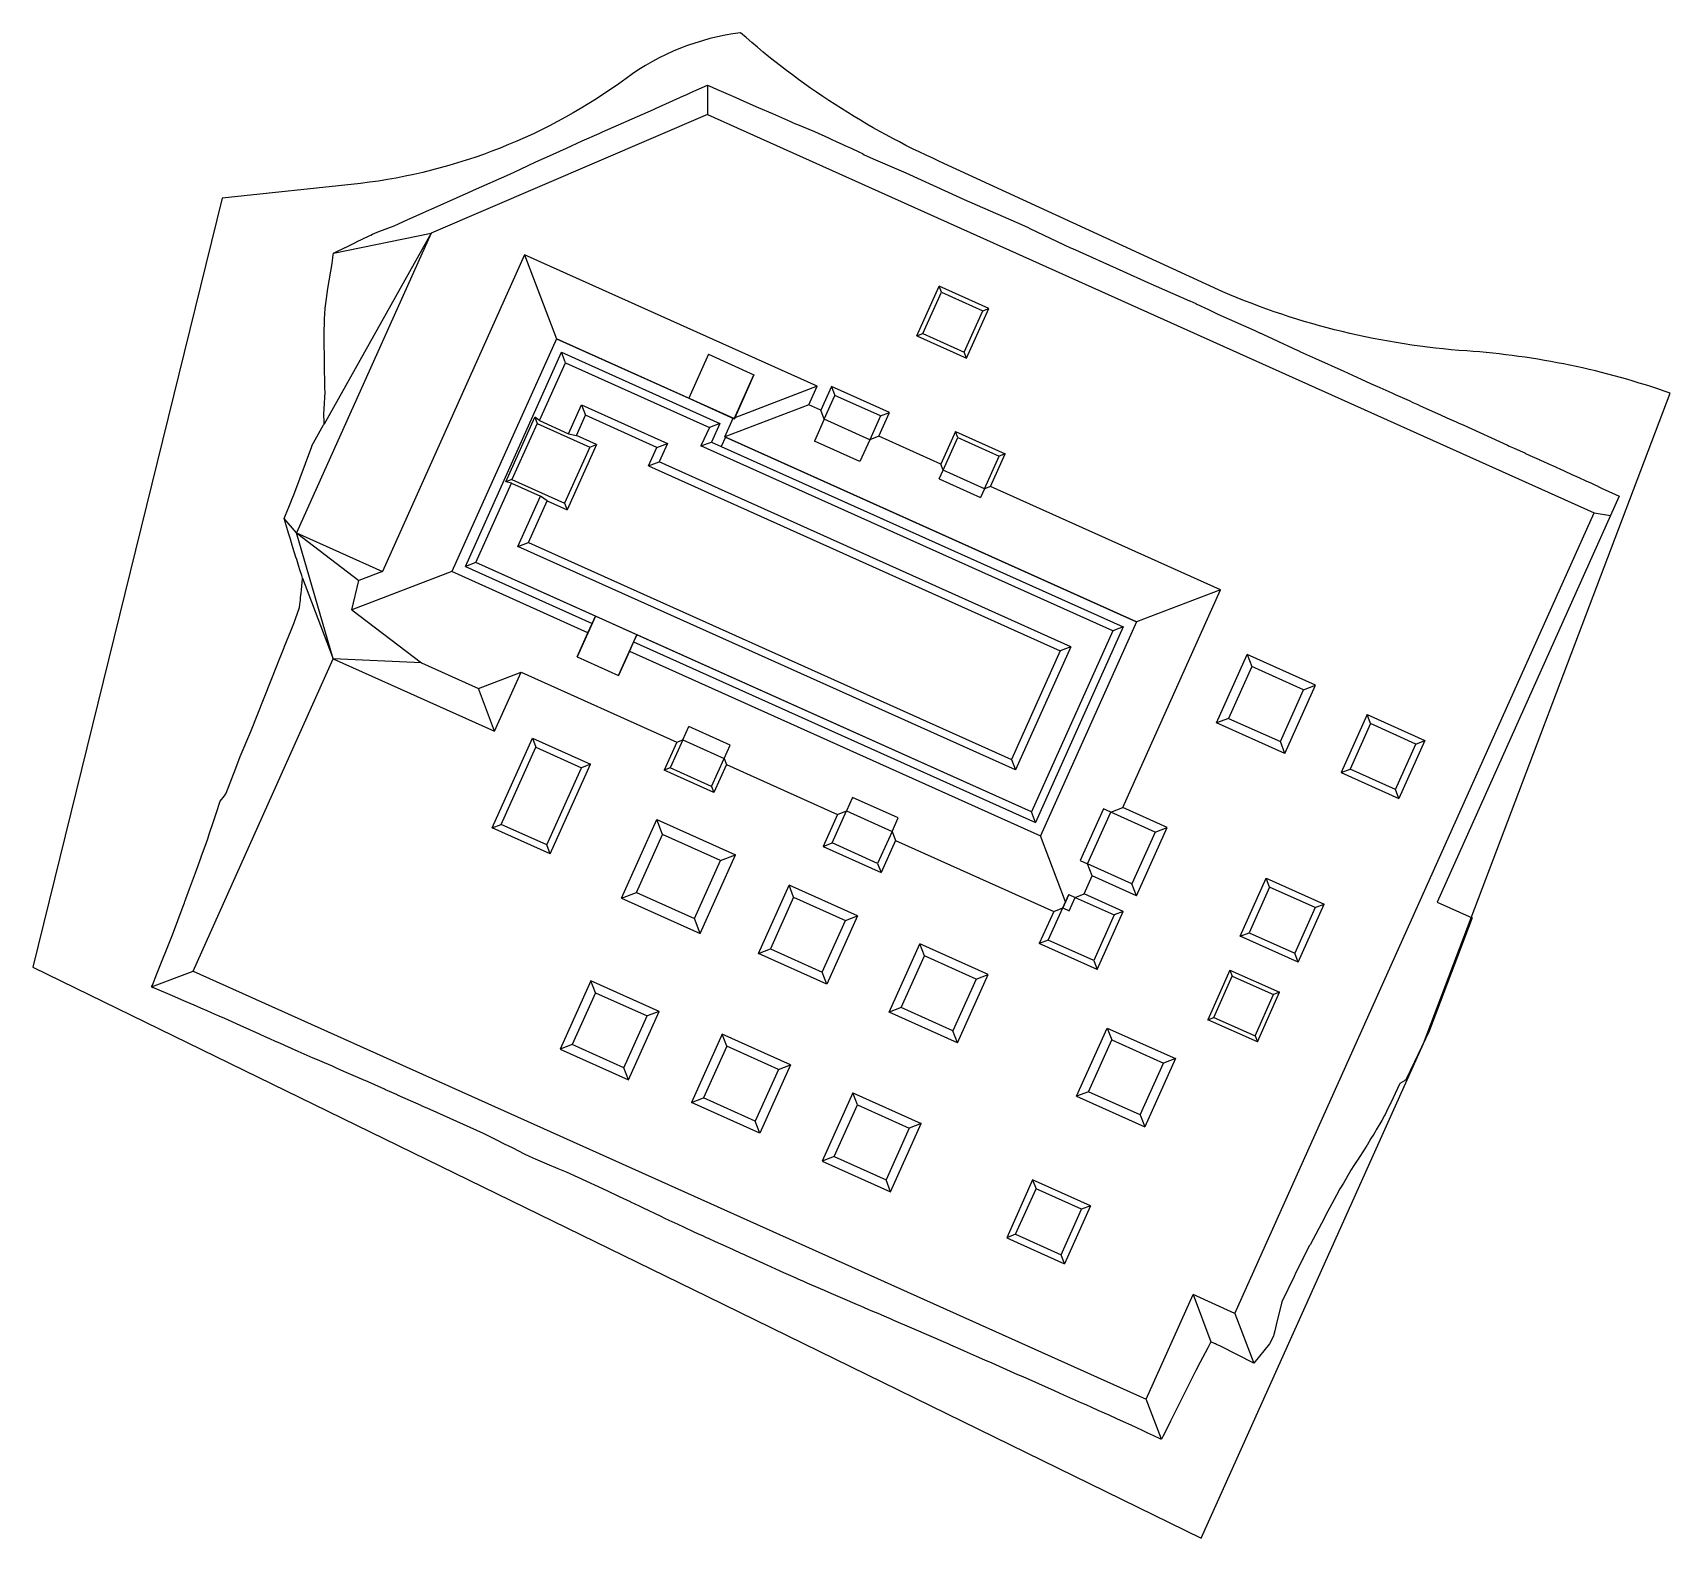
# Model space of a CAD drawing. Header units: metres. Extents: x 2701925.8 to 2701998, y 1276721.6 to 1276788.
import ezdxf

# ---------------------------------------------------------------- set-up
doc = ezdxf.new("R2010")
doc.units = ezdxf.units.M
doc.layers.add('flaeche', color=7, linetype='Continuous', true_color=0xffffff)
doc.layers.add('linien', color=7, linetype='Continuous', true_color=0x000000)

msp = doc.modelspace()

# ---------------------------------------------------------------- linework, layer by layer
at = {"layer": 'flaeche', "linetype": 'Continuous'}
msp.add_lwpolyline([(2701980.655, 1276729.096), (2701987.101, 1276743.454), (2701997.989, 1276772.126, 0.067335), (2701989.017, 1276773.988, -0.084076), (2701978.254, 1276776.597), (2701965.766, 1276782.346, -0.075493), (2701956.986, 1276788.019, 0.127228), (2701951.945, 1276786.006, -0.064226), (2701946.395, 1276782.936, -0.0644), (2701940.233, 1276781.373), (2701934.131, 1276780.72), (2701925.779, 1276746.815), (2701955.536, 1276732.299), (2701977.307, 1276721.638)], format="xyb", close=True, dxfattribs=at)
at = {"layer": 'linien', "linetype": 'Continuous'}
for p, q in [((2701954.801, 1276785.38), (2701955.538, 1276785.712)), ((2701955.538, 1276785.712), (2701955.528, 1276784.415)), ((2701955.538, 1276785.712), (2701955.605, 1276785.682)), ((2701955.605, 1276785.682), (2701955.93, 1276785.538)), ((2701955.93, 1276785.538), (2701956.033, 1276785.492)), ((2701956.033, 1276785.492), (2701956.447, 1276785.309)), ((2701953.236, 1276784.676), (2701954.026, 1276785.031)), ((2701954.026, 1276785.031), (2701954.482, 1276785.237)), ((2701954.482, 1276785.237), (2701954.598, 1276785.289)), ((2701954.598, 1276785.289), (2701954.705, 1276785.337)), ((2701954.705, 1276785.337), (2701954.801, 1276785.38)), ((2701956.447, 1276785.309), (2701956.789, 1276785.158)), ((2701956.789, 1276785.158), (2701956.944, 1276785.09)), ((2701956.944, 1276785.09), (2701956.973, 1276785.077)), ((2701956.973, 1276785.077), (2701957.404, 1276784.889)), ((2701957.404, 1276784.889), (2701957.773, 1276784.726)), ((2701957.773, 1276784.726), (2701958.395, 1276784.454)), ((2701955.528, 1276784.415), (2701943.344, 1276779.178)), ((2701950.905, 1276783.647), (2701952.917, 1276784.534)), ((2701952.917, 1276784.534), (2701953.156, 1276784.637)), ((2701953.156, 1276784.637), (2701953.236, 1276784.676)), ((2701955.528, 1276784.415), (2701994.637, 1276766.857)), ((2701958.395, 1276784.454), (2701959.191, 1276784.103)), ((2701959.191, 1276784.103), (2701959.287, 1276784.061)), ((2701959.287, 1276784.061), (2701959.419, 1276784.005)), ((2701959.419, 1276784.005), (2701959.496, 1276783.973)), ((2701950.012, 1276783.247), (2701950.764, 1276783.571)), ((2701950.764, 1276783.571), (2701950.905, 1276783.647)), ((2701959.496, 1276783.973), (2701960.253, 1276783.658)), ((2701960.253, 1276783.658), (2701960.866, 1276783.383)), ((2701960.866, 1276783.383), (2701961.079, 1276783.283)), ((2701961.079, 1276783.283), (2701961.153, 1276783.25)), ((2701947.97, 1276782.331), (2701948.699, 1276782.644)), ((2701948.699, 1276782.644), (2701948.725, 1276782.669)), ((2701948.725, 1276782.669), (2701949.314, 1276782.936)), ((2701949.314, 1276782.936), (2701950.012, 1276783.247)), ((2701961.153, 1276783.25), (2701961.203, 1276783.227)), ((2701961.203, 1276783.227), (2701961.506, 1276783.091)), ((2701961.506, 1276783.091), (2701961.587, 1276783.054)), ((2701961.587, 1276783.054), (2701961.869, 1276782.925)), ((2701961.869, 1276782.925), (2701961.984, 1276782.874)), ((2701961.984, 1276782.874), (2701962.097, 1276782.822)), ((2701962.097, 1276782.822), (2701962.238, 1276782.759)), ((2701962.238, 1276782.759), (2701962.367, 1276782.698)), ((2701962.367, 1276782.698), (2701962.445, 1276782.636)), ((2701962.445, 1276782.636), (2701962.942, 1276782.412)), ((2701946.819, 1276781.782), (2701947.26, 1276781.985)), ((2701947.26, 1276781.985), (2701947.288, 1276782.007)), ((2701947.288, 1276782.007), (2701947.97, 1276782.331)), ((2701962.942, 1276782.412), (2701964.28, 1276781.836)), ((2701945.219, 1276781.071), (2701946.819, 1276781.782)), ((2701964.28, 1276781.836), (2701966.142, 1276780.983)), ((2701943.487, 1276780.303), (2701944.894, 1276780.927)), ((2701944.894, 1276780.927), (2701944.933, 1276780.944)), ((2701944.933, 1276780.944), (2701945.219, 1276781.071)), ((2701966.142, 1276780.983), (2701966.859, 1276780.665)), ((2701966.859, 1276780.665), (2701969.149, 1276779.662)), ((2701941.906, 1276779.589), (2701942.325, 1276779.778)), ((2701942.325, 1276779.778), (2701942.955, 1276780.063)), ((2701942.955, 1276780.063), (2701943.146, 1276780.149)), ((2701943.146, 1276780.149), (2701943.487, 1276780.303)), ((2701943.344, 1276779.178), (2701937.412, 1276765.966)), ((2701943.344, 1276779.178), (2701938.628, 1276770.766)), ((2701939.036, 1276778.298), (2701943.344, 1276779.178)), ((2701940.059, 1276778.797), (2701940.617, 1276779.062)), ((2701940.617, 1276779.062), (2701940.687, 1276779.101)), ((2701940.687, 1276779.101), (2701940.755, 1276779.132)), ((2701940.755, 1276779.132), (2701940.86, 1276779.178)), ((2701940.86, 1276779.178), (2701941.044, 1276779.257)), ((2701941.044, 1276779.257), (2701941.712, 1276779.511)), ((2701941.712, 1276779.511), (2701941.906, 1276779.589)), ((2701969.149, 1276779.662), (2701969.638, 1276779.443)), ((2701969.638, 1276779.443), (2701969.749, 1276779.394)), ((2701969.749, 1276779.394), (2701971.544, 1276778.542)), ((2701939.019, 1276778.125), (2701939.036, 1276778.298)), ((2701939.036, 1276778.298), (2701939.093, 1276778.326)), ((2701939.093, 1276778.326), (2701939.552, 1276778.55)), ((2701939.552, 1276778.55), (2701939.555, 1276778.551)), ((2701939.555, 1276778.551), (2701939.557, 1276778.552)), ((2701939.557, 1276778.552), (2701939.565, 1276778.556)), ((2701939.565, 1276778.556), (2701940.034, 1276778.784)), ((2701940.034, 1276778.784), (2701940.059, 1276778.797)), ((2701971.544, 1276778.542), (2701971.636, 1276778.5)), ((2701971.636, 1276778.5), (2701973.855, 1276777.502)), ((2701938.791, 1276776.742), (2701938.976, 1276777.845)), ((2701938.976, 1276777.845), (2701939.001, 1276777.99)), ((2701939.001, 1276777.99), (2701939.014, 1276778.073)), ((2701939.014, 1276778.073), (2701939.017, 1276778.1)), ((2701939.017, 1276778.1), (2701939.019, 1276778.125)), ((2701947.465, 1276778.224), (2701941.198, 1276764.266)), ((2701947.465, 1276778.224), (2701948.872, 1276774.523)), ((2701960.374, 1276772.429), (2701947.465, 1276778.224)), ((2701964.764, 1276774.65), (2701965.747, 1276776.84)), ((2701965.847, 1276776.576), (2701965.747, 1276776.84)), ((2701967.936, 1276775.857), (2701965.747, 1276776.84)), ((2701973.855, 1276777.502), (2701974.945, 1276777.007)), ((2701974.945, 1276777.007), (2701976.791, 1276776.204)), ((2701938.678, 1276775.878), (2701938.698, 1276776.079)), ((2701938.698, 1276776.079), (2701938.791, 1276776.742)), ((2701965.028, 1276774.751), (2701965.847, 1276776.576)), ((2701965.847, 1276776.576), (2701967.672, 1276775.756)), ((2701976.791, 1276776.204), (2701976.803, 1276776.198)), ((2701976.803, 1276776.198), (2701977.072, 1276776.075)), ((2701977.072, 1276776.075), (2701977.116, 1276776.054)), ((2701938.638, 1276775.111), (2701938.642, 1276775.406)), ((2701938.642, 1276775.406), (2701938.656, 1276775.606)), ((2701938.656, 1276775.606), (2701938.678, 1276775.878)), ((2701966.853, 1276773.932), (2701967.672, 1276775.756)), ((2701966.953, 1276773.668), (2701967.936, 1276775.857)), ((2701967.672, 1276775.756), (2701967.936, 1276775.857)), ((2701977.116, 1276776.054), (2701977.629, 1276775.811)), ((2701977.629, 1276775.811), (2701978.042, 1276775.617)), ((2701978.042, 1276775.617), (2701979.676, 1276774.884)), ((2701938.634, 1276774.984), (2701938.638, 1276775.111)), ((2701938.635, 1276774.603), (2701938.634, 1276774.984)), ((2701964.764, 1276774.65), (2701965.028, 1276774.751)), ((2701964.764, 1276774.65), (2701966.953, 1276773.668)), ((2701965.028, 1276774.751), (2701966.853, 1276773.932)), ((2701979.676, 1276774.884), (2701979.902, 1276774.78)), ((2701979.902, 1276774.78), (2701979.933, 1276774.766)), ((2701979.933, 1276774.766), (2701980.083, 1276774.696)), ((2701980.083, 1276774.696), (2701980.432, 1276774.535)), ((2701938.635, 1276774.582), (2701938.635, 1276774.603)), ((2701938.657, 1276772.341), (2701938.635, 1276774.582)), ((2701948.872, 1276774.523), (2701944.265, 1276764.259)), ((2701944.86, 1276764.486), (2701949.099, 1276773.928)), ((2701948.872, 1276774.523), (2701954.706, 1276771.904)), ((2701956.672, 1276771.021), (2701948.872, 1276774.523)), ((2701949.275, 1276773.465), (2701949.099, 1276773.928)), ((2701949.099, 1276773.928), (2701956.078, 1276770.795)), ((2701966.953, 1276773.668), (2701966.853, 1276773.932)), ((2701980.432, 1276774.535), (2701980.707, 1276774.408)), ((2701980.707, 1276774.408), (2701981.346, 1276774.112)), ((2701981.346, 1276774.112), (2701981.571, 1276774.007)), ((2701981.571, 1276774.007), (2701981.606, 1276773.991)), ((2701981.606, 1276773.991), (2701981.638, 1276773.977)), ((2701981.638, 1276773.977), (2701981.657, 1276773.968)), ((2701981.657, 1276773.968), (2701981.659, 1276773.967)), ((2701981.659, 1276773.967), (2701981.681, 1276773.957)), ((2701981.681, 1276773.957), (2701982.344, 1276773.658)), ((2701948.129, 1276770.915), (2701949.275, 1276773.465)), ((2701949.275, 1276773.465), (2701955.615, 1276770.619)), ((2701955.577, 1276773.842), (2701954.706, 1276771.904)), ((2701955.577, 1276773.842), (2701957.584, 1276772.941)), ((2701982.344, 1276773.658), (2701983.591, 1276773.099)), ((2701956.713, 1276771.003), (2701957.584, 1276772.941)), ((2701957.584, 1276772.941), (2701956.732, 1276771.044)), ((2701983.591, 1276773.099), (2701984.366, 1276772.747)), ((2701984.366, 1276772.747), (2701984.778, 1276772.561)), ((2701984.778, 1276772.561), (2701985.176, 1276772.381)), ((2701938.629, 1276771.435), (2701938.668, 1276772.171)), ((2701938.668, 1276772.171), (2701938.657, 1276772.341)), ((2701954.706, 1276771.904), (2701956.713, 1276771.003)), ((2701960.374, 1276772.429), (2701956.732, 1276771.044)), ((2701960.005, 1276771.608), (2701960.374, 1276772.429)), ((2701961, 1276772.421), (2701960.529, 1276771.372)), ((2701960.68, 1276770.975), (2701961.151, 1276772.025)), ((2701961, 1276772.421), (2701961.151, 1276772.025)), ((2701963.555, 1276771.274), (2701961, 1276772.421)), ((2701963.158, 1276771.124), (2701961.151, 1276772.025)), ((2701985.176, 1276772.381), (2701985.718, 1276772.137)), ((2701985.718, 1276772.137), (2701985.861, 1276772.072)), ((2701985.861, 1276772.072), (2701986.474, 1276771.797)), ((2701986.474, 1276771.797), (2701986.641, 1276771.721)), ((2701938.609, 1276771.206), (2701938.629, 1276771.435)), ((2701938.634, 1276770.844), (2701938.609, 1276771.206)), ((2701946.638, 1276768.215), (2701947.918, 1276771.065)), ((2701947.918, 1276771.065), (2701948.021, 1276770.795)), ((2701948.129, 1276770.915), (2701947.918, 1276771.065)), ((2701949.407, 1276770.341), (2701949.978, 1276771.615)), ((2701949.755, 1276770.262), (2701950.154, 1276771.152)), ((2701949.978, 1276771.615), (2701953.764, 1276769.915)), ((2701949.978, 1276771.615), (2701950.154, 1276771.152)), ((2701953.302, 1276769.739), (2701950.154, 1276771.152)), ((2701960.005, 1276771.608), (2701956.304, 1276770.2)), ((2701956.304, 1276770.2), (2701956.672, 1276771.021)), ((2701956.713, 1276771.003), (2701956.672, 1276771.021)), ((2701956.732, 1276771.044), (2701956.713, 1276771.003)), ((2701960.529, 1276771.372), (2701960.005, 1276771.608)), ((2701960.68, 1276770.975), (2701960.529, 1276771.372)), ((2701963.158, 1276771.124), (2701962.687, 1276770.074)), ((2701963.084, 1276770.225), (2701963.555, 1276771.274)), ((2701963.158, 1276771.124), (2701963.555, 1276771.274)), ((2701986.641, 1276771.721), (2701986.856, 1276771.623)), ((2701986.856, 1276771.623), (2701986.968, 1276771.573)), ((2701986.968, 1276771.573), (2701987.864, 1276771.169)), ((2701987.864, 1276771.169), (2701988.139, 1276771.045)), ((2701988.139, 1276771.045), (2701988.546, 1276770.862)), ((2701938.089, 1276769.805), (2701938.606, 1276770.727)), ((2701938.606, 1276770.727), (2701938.622, 1276770.752)), ((2701938.622, 1276770.752), (2701938.628, 1276770.766)), ((2701938.628, 1276770.766), (2701938.634, 1276770.844)), ((2701948.021, 1276770.795), (2701946.909, 1276768.318)), ((2701948.021, 1276770.795), (2701950.347, 1276769.75)), ((2701948.129, 1276770.915), (2701949.407, 1276770.341)), ((2701949.407, 1276770.341), (2701949.755, 1276770.262)), ((2701955.615, 1276770.619), (2701955.246, 1276769.798)), ((2701956.078, 1276770.795), (2701955.615, 1276770.619)), ((2701956.078, 1276770.795), (2701955.709, 1276769.974)), ((2701960.68, 1276770.975), (2701960.25, 1276770.018)), ((2701962.687, 1276770.074), (2701960.68, 1276770.975)), ((2701966.466, 1276770.433), (2701965.821, 1276768.997)), ((2701966.566, 1276770.169), (2701966.466, 1276770.433)), ((2701966.466, 1276770.433), (2701968.655, 1276769.45)), ((2701988.546, 1276770.862), (2701988.636, 1276770.821)), ((2701988.636, 1276770.821), (2701988.882, 1276770.71)), ((2701988.882, 1276770.71), (2701990.816, 1276769.83)), ((2701937.296, 1276767.649), (2701938.08, 1276769.779)), ((2701938.08, 1276769.779), (2701938.089, 1276769.805)), ((2701950.347, 1276769.75), (2701949.235, 1276767.273)), ((2701950.643, 1276769.863), (2701949.348, 1276766.977)), ((2701950.643, 1276769.863), (2701949.755, 1276770.262)), ((2701950.347, 1276769.75), (2701950.643, 1276769.863)), ((2701952.933, 1276768.918), (2701953.302, 1276769.739)), ((2701953.302, 1276769.739), (2701953.764, 1276769.915)), ((2701953.764, 1276769.915), (2701953.396, 1276769.094)), ((2701955.246, 1276769.798), (2701955.709, 1276769.974)), ((2701973.401, 1276761.647), (2701955.246, 1276769.798)), ((2701955.709, 1276769.974), (2701973.863, 1276761.823)), ((2701955.709, 1276769.974), (2701956.142, 1276769.779)), ((2701956.327, 1276770.19), (2701956.142, 1276769.779)), ((2701956.142, 1276769.779), (2701973.863, 1276761.823)), ((2701956.304, 1276770.2), (2701974.458, 1276762.05)), ((2701956.327, 1276770.19), (2701956.304, 1276770.2)), ((2701974.458, 1276762.05), (2701956.327, 1276770.19)), ((2701962.257, 1276769.117), (2701960.25, 1276770.018)), ((2701962.687, 1276770.074), (2701962.257, 1276769.117)), ((2701963.084, 1276770.225), (2701962.687, 1276770.074)), ((2701965.821, 1276768.997), (2701963.084, 1276770.225)), ((2701965.921, 1276768.732), (2701966.566, 1276770.169)), ((2701966.566, 1276770.169), (2701968.391, 1276769.35)), ((2701990.816, 1276769.83), (2701990.891, 1276769.796)), ((2701990.891, 1276769.796), (2701990.954, 1276769.768)), ((2701990.954, 1276769.768), (2701991.104, 1276769.7)), ((2701991.104, 1276769.7), (2701991.139, 1276769.684)), ((2701991.139, 1276769.684), (2701991.57, 1276769.49)), ((2701952.933, 1276768.918), (2701953.396, 1276769.094)), ((2701952.933, 1276768.918), (2701971.087, 1276760.768)), ((2701971.55, 1276760.944), (2701953.396, 1276769.094)), ((2701965.921, 1276768.732), (2701965.821, 1276768.997)), ((2701967.746, 1276767.913), (2701968.391, 1276769.35)), ((2701968.01, 1276768.014), (2701968.655, 1276769.45)), ((2701968.655, 1276769.45), (2701968.391, 1276769.35)), ((2701991.57, 1276769.49), (2701991.582, 1276769.485)), ((2701991.582, 1276769.485), (2701991.8, 1276769.385)), ((2701991.8, 1276769.385), (2701992.204, 1276769.203)), ((2701992.204, 1276769.203), (2701992.23, 1276769.191)), ((2701992.23, 1276769.191), (2701992.262, 1276769.176)), ((2701992.262, 1276769.176), (2701992.73, 1276768.964)), ((2701992.73, 1276768.964), (2701992.802, 1276768.932)), ((2701992.802, 1276768.932), (2701993.311, 1276768.701)), ((2701945.322, 1276764.662), (2701946.891, 1276768.157)), ((2701946.909, 1276768.318), (2701946.638, 1276768.215)), ((2701946.891, 1276768.157), (2701946.638, 1276768.215)), ((2701946.891, 1276768.157), (2701948.168, 1276767.583)), ((2701946.909, 1276768.318), (2701949.235, 1276767.273)), ((2701965.747, 1276768.344), (2701965.921, 1276768.732)), ((2701965.747, 1276768.344), (2701967.572, 1276767.525)), ((2701967.746, 1276767.913), (2701965.921, 1276768.732)), ((2701993.311, 1276768.701), (2701993.656, 1276768.544)), ((2701993.656, 1276768.544), (2701993.959, 1276768.407)), ((2701993.959, 1276768.407), (2701994.268, 1276768.266)), ((2701994.268, 1276768.266), (2701994.519, 1276768.152)), ((2701994.519, 1276768.152), (2701994.728, 1276768.057)), ((2701937.067, 1276767.1), (2701937.19, 1276767.396)), ((2701937.19, 1276767.396), (2701937.209, 1276767.443)), ((2701937.209, 1276767.443), (2701937.296, 1276767.649)), ((2701947.173, 1276765.365), (2701948.168, 1276767.583)), ((2701948.459, 1276767.376), (2701948.168, 1276767.583)), ((2701967.746, 1276767.913), (2701967.572, 1276767.525)), ((2701968.01, 1276768.014), (2701967.746, 1276767.913)), ((2701978.159, 1276763.457), (2701968.01, 1276768.014)), ((2701994.728, 1276768.057), (2701994.769, 1276768.036)), ((2701994.769, 1276768.036), (2701994.794, 1276768.024)), ((2701994.794, 1276768.024), (2701994.815, 1276768.013)), ((2701994.815, 1276768.013), (2701994.992, 1276767.927)), ((2701994.992, 1276767.927), (2701995.113, 1276767.864)), ((2701995.113, 1276767.864), (2701995.739, 1276767.579)), ((2701995.739, 1276767.579), (2701995.357, 1276766.728)), ((2701936.867, 1276766.607), (2701936.926, 1276766.751)), ((2701936.926, 1276766.751), (2701937.067, 1276767.1)), ((2701947.635, 1276765.541), (2701948.459, 1276767.376)), ((2701948.459, 1276767.376), (2701949.348, 1276766.977)), ((2701949.235, 1276767.273), (2701949.348, 1276766.977)), ((2701978.787, 1276731.551), (2701994.637, 1276766.857)), ((2701995.357, 1276766.728), (2701987.708, 1276749.689)), ((2701994.637, 1276766.857), (2701995.357, 1276766.728)), ((2701937.412, 1276765.966), (2701936.867, 1276766.607)), ((2701936.922, 1276766.415), (2701936.867, 1276766.607)), ((2701936.94, 1276766.354), (2701936.922, 1276766.415)), ((2701937.027, 1276766.057), (2701936.94, 1276766.354)), ((2701937.058, 1276765.955), (2701937.027, 1276766.057)), ((2701937.139, 1276765.69), (2701937.058, 1276765.955)), ((2701937.412, 1276765.966), (2701941.198, 1276764.266)), ((2701939.031, 1276760.416), (2701937.412, 1276765.966)), ((2701937.412, 1276765.966), (2701940.154, 1276763.869)), ((2701937.238, 1276765.363), (2701937.139, 1276765.69)), ((2701937.244, 1276765.344), (2701937.238, 1276765.363)), ((2701937.252, 1276765.318), (2701937.244, 1276765.344)), ((2701937.385, 1276764.896), (2701937.252, 1276765.318)), ((2701947.173, 1276765.365), (2701947.635, 1276765.541)), ((2701969.113, 1276755.516), (2701947.173, 1276765.365)), ((2701947.635, 1276765.541), (2701968.937, 1276755.978)), ((2701937.419, 1276764.788), (2701937.385, 1276764.896)), ((2701937.514, 1276764.487), (2701937.419, 1276764.788)), ((2701945.322, 1276764.662), (2701944.86, 1276764.486)), ((2701950.591, 1276762.296), (2701945.322, 1276764.662)), ((2701969.817, 1276753.665), (2701945.322, 1276764.662)), ((2701937.563, 1276764.332), (2701937.514, 1276764.487)), ((2701937.641, 1276764.091), (2701937.563, 1276764.332)), ((2701937.627, 1276763.455), (2701937.676, 1276763.941)), ((2701937.679, 1276763.971), (2701937.641, 1276764.091)), ((2701937.676, 1276763.941), (2701937.679, 1276763.971)), ((2701937.679, 1276763.971), (2701939.031, 1276760.416)), ((2701944.265, 1276764.259), (2701939.851, 1276762.581)), ((2701939.851, 1276762.581), (2701940.154, 1276763.869)), ((2701941.198, 1276764.266), (2701940.154, 1276763.869)), ((2701950.263, 1276761.567), (2701944.265, 1276764.259)), ((2701944.86, 1276764.486), (2701950.447, 1276761.977)), ((2701937.58, 1276762.993), (2701937.592, 1276763.117)), ((2701937.592, 1276763.117), (2701937.612, 1276763.309)), ((2701937.612, 1276763.309), (2701937.627, 1276763.455)), ((2701973.849, 1276753.855), (2701978.159, 1276763.457)), ((2701978.159, 1276763.457), (2701974.458, 1276762.05)), ((2701937.372, 1276762.18), (2701937.547, 1276762.677)), ((2701937.547, 1276762.677), (2701937.563, 1276762.831)), ((2701937.563, 1276762.831), (2701937.58, 1276762.993)), ((2701939.851, 1276762.581), (2701942.924, 1276760.23)), ((2701936.873, 1276760.932), (2701937.176, 1276761.678)), ((2701937.176, 1276761.678), (2701937.291, 1276761.969)), ((2701937.291, 1276761.969), (2701937.372, 1276762.18)), ((2701950.591, 1276762.296), (2701949.782, 1276760.495)), ((2701950.263, 1276761.567), (2701950.447, 1276761.977)), ((2701950.447, 1276761.977), (2701950.591, 1276762.296)), ((2701952.415, 1276761.477), (2701950.591, 1276762.296)), ((2701973.401, 1276761.647), (2701969.817, 1276753.665)), ((2701973.863, 1276761.823), (2701969.993, 1276753.202)), ((2701974.458, 1276762.05), (2701970.219, 1276752.607)), ((2701973.863, 1276761.823), (2701973.401, 1276761.647)), ((2701936.809, 1276760.768), (2701936.867, 1276760.913)), ((2701936.867, 1276760.913), (2701936.871, 1276760.921)), ((2701936.871, 1276760.921), (2701936.873, 1276760.932)), ((2701949.782, 1276760.495), (2701950.263, 1276761.567)), ((2701951.606, 1276759.676), (2701952.415, 1276761.477)), ((2701952.272, 1276761.158), (2701952.088, 1276760.747)), ((2701952.415, 1276761.477), (2701952.272, 1276761.158)), ((2701952.272, 1276761.158), (2701969.993, 1276753.202)), ((2701969.817, 1276753.665), (2701952.415, 1276761.477)), ((2701971.55, 1276760.944), (2701969.113, 1276755.516)), ((2701971.55, 1276760.944), (2701971.087, 1276760.768)), ((2701932.847, 1276746.64), (2701939.031, 1276760.416)), ((2701936.565, 1276760.174), (2701936.621, 1276760.293)), ((2701936.621, 1276760.293), (2701936.68, 1276760.45)), ((2701936.68, 1276760.45), (2701936.723, 1276760.541)), ((2701936.723, 1276760.541), (2701936.809, 1276760.768)), ((2701942.924, 1276760.23), (2701939.031, 1276760.416)), ((2701939.031, 1276760.416), (2701946.147, 1276757.221)), ((2701942.924, 1276760.23), (2701945.431, 1276759.105)), ((2701949.782, 1276760.495), (2701951.606, 1276759.676)), ((2701952.088, 1276760.747), (2701951.606, 1276759.676)), ((2701952.088, 1276760.747), (2701970.219, 1276752.607)), ((2701971.087, 1276760.768), (2701968.937, 1276755.978)), ((2701977.986, 1276757.589), (2701979.337, 1276760.599)), ((2701979.337, 1276760.599), (2701979.538, 1276760.07)), ((2701982.348, 1276759.248), (2701979.337, 1276760.599)), ((2701935.391, 1276757.204), (2701936.565, 1276760.174)), ((2701945.431, 1276759.105), (2701947.314, 1276759.821)), ((2701946.147, 1276757.221), (2701947.314, 1276759.821)), ((2701947.314, 1276759.821), (2701954.179, 1276756.739)), ((2701979.538, 1276760.07), (2701978.514, 1276757.79)), ((2701981.819, 1276759.047), (2701979.538, 1276760.07)), ((2701946.147, 1276757.221), (2701945.431, 1276759.105)), ((2701980.795, 1276756.766), (2701981.819, 1276759.047)), ((2701980.996, 1276756.237), (2701982.348, 1276759.248)), ((2701981.819, 1276759.047), (2701982.348, 1276759.248)), ((2701954.444, 1276756.84), (2701954.71, 1276757.433)), ((2701956.535, 1276756.614), (2701954.71, 1276757.433)), ((2701978.514, 1276757.79), (2701977.986, 1276757.589)), ((2701980.996, 1276756.237), (2701977.986, 1276757.589)), ((2701978.514, 1276757.79), (2701980.795, 1276756.766)), ((2701984.617, 1276757.955), (2701983.47, 1276755.4)), ((2701984.768, 1276757.558), (2701983.867, 1276755.551)), ((2701984.768, 1276757.558), (2701984.617, 1276757.955)), ((2701984.617, 1276757.955), (2701987.172, 1276756.808)), ((2701986.775, 1276756.657), (2701984.768, 1276757.558)), ((2701934.928, 1276756.109), (2701935.391, 1276757.204)), ((2701946.045, 1276752.965), (2701947.816, 1276756.91)), ((2701947.816, 1276756.91), (2701947.967, 1276756.514)), ((2701947.816, 1276756.91), (2701950.371, 1276755.764)), ((2701954.179, 1276756.739), (2701953.627, 1276755.508)), ((2701954.444, 1276756.84), (2701953.891, 1276755.608)), ((2701954.179, 1276756.739), (2701954.444, 1276756.84)), ((2701954.444, 1276756.84), (2701956.268, 1276756.021)), ((2701956.268, 1276756.021), (2701956.535, 1276756.614)), ((2701980.996, 1276756.237), (2701980.795, 1276756.766)), ((2701985.874, 1276754.65), (2701986.775, 1276756.657)), ((2701987.172, 1276756.808), (2701986.025, 1276754.254)), ((2701986.775, 1276756.657), (2701987.172, 1276756.808)), ((2701934.733, 1276755.6), (2701934.928, 1276756.109)), ((2701946.442, 1276753.116), (2701947.967, 1276756.514)), ((2701947.967, 1276756.514), (2701949.974, 1276755.613)), ((2701955.715, 1276754.789), (2701956.268, 1276756.021)), ((2701956.268, 1276756.021), (2701956.369, 1276755.756)), ((2701968.937, 1276755.978), (2701969.113, 1276755.516)), ((2701934.309, 1276754.488), (2701934.733, 1276755.6)), ((2701948.449, 1276752.214), (2701949.974, 1276755.613)), ((2701948.599, 1276751.818), (2701950.371, 1276755.764)), ((2701950.371, 1276755.764), (2701949.974, 1276755.613)), ((2701953.891, 1276755.608), (2701953.627, 1276755.508)), ((2701955.816, 1276754.525), (2701953.627, 1276755.508)), ((2701955.715, 1276754.789), (2701953.891, 1276755.608)), ((2701956.369, 1276755.756), (2701955.816, 1276754.525)), ((2701956.369, 1276755.756), (2701961.268, 1276753.557)), ((2701983.47, 1276755.4), (2701983.867, 1276755.551)), ((2701983.47, 1276755.4), (2701986.025, 1276754.254)), ((2701985.874, 1276754.65), (2701983.867, 1276755.551)), ((2701934.236, 1276754.376), (2701934.309, 1276754.488)), ((2701955.715, 1276754.789), (2701955.816, 1276754.525)), ((2701986.025, 1276754.254), (2701985.874, 1276754.65)), ((2701933.862, 1276753.597), (2701934.042, 1276754.135)), ((2701934.042, 1276754.135), (2701934.236, 1276754.376)), ((2701961.03, 1276752.294), (2701961.664, 1276753.708)), ((2701961.268, 1276753.557), (2701961.664, 1276753.708)), ((2701961.931, 1276754.301), (2701961.664, 1276753.708)), ((2701961.664, 1276753.708), (2701963.671, 1276752.807)), ((2701963.938, 1276753.4), (2701961.931, 1276754.301)), ((2701972.996, 1276753.8), (2701971.972, 1276751.519)), ((2701973.32, 1276753.654), (2701972.996, 1276753.8)), ((2701973.32, 1276753.654), (2701973.849, 1276753.855)), ((2701975.806, 1276752.977), (2701973.849, 1276753.855)), ((2701933.565, 1276752.68), (2701933.769, 1276753.283)), ((2701933.769, 1276753.283), (2701933.862, 1276753.597)), ((2701946.045, 1276752.965), (2701946.442, 1276753.116)), ((2701948.599, 1276751.818), (2701946.045, 1276752.965)), ((2701948.449, 1276752.214), (2701946.442, 1276753.116)), ((2701951.747, 1276749.857), (2701953.304, 1276753.323)), ((2701953.555, 1276752.662), (2701953.304, 1276753.323)), ((2701953.304, 1276753.323), (2701956.77, 1276751.767)), ((2701961.268, 1276753.557), (2701960.633, 1276752.143)), ((2701963.671, 1276752.807), (2701963.938, 1276753.4)), ((2701969.993, 1276753.202), (2701969.817, 1276753.665)), ((2701972.296, 1276751.374), (2701973.32, 1276753.654)), ((2701975.277, 1276752.776), (2701973.32, 1276753.654)), ((2701974.454, 1276749.966), (2701975.806, 1276752.977)), ((2701975.277, 1276752.776), (2701975.806, 1276752.977)), ((2701933.21, 1276751.676), (2701933.441, 1276752.308)), ((2701933.441, 1276752.308), (2701933.497, 1276752.476)), ((2701933.497, 1276752.476), (2701933.565, 1276752.68)), ((2701952.408, 1276750.108), (2701953.555, 1276752.662)), ((2701956.109, 1276751.516), (2701953.555, 1276752.662)), ((2701960.633, 1276752.143), (2701961.03, 1276752.294)), ((2701963.037, 1276751.393), (2701961.03, 1276752.294)), ((2701963.671, 1276752.807), (2701963.037, 1276751.393)), ((2701963.822, 1276752.41), (2701963.187, 1276750.996)), ((2701963.671, 1276752.807), (2701963.822, 1276752.41)), ((2701963.822, 1276752.41), (2701970.801, 1276749.277)), ((2701971.323, 1276749.706), (2701970.219, 1276752.607)), ((2701975.277, 1276752.776), (2701974.253, 1276750.495)), ((2701932.956, 1276750.985), (2701933.207, 1276751.667)), ((2701933.207, 1276751.667), (2701933.21, 1276751.676)), ((2701948.599, 1276751.818), (2701948.449, 1276752.214)), ((2701954.963, 1276748.961), (2701956.109, 1276751.516)), ((2701955.214, 1276748.3), (2701956.77, 1276751.767)), ((2701956.109, 1276751.516), (2701956.77, 1276751.767)), ((2701960.633, 1276752.143), (2701963.187, 1276750.996)), ((2701971.972, 1276751.519), (2701972.296, 1276751.374)), ((2701932.696, 1276750.277), (2701932.956, 1276750.985)), ((2701963.037, 1276751.393), (2701963.187, 1276750.996)), ((2701972.139, 1276750.047), (2701972.497, 1276750.845)), ((2701972.497, 1276750.845), (2701972.296, 1276751.374)), ((2701974.253, 1276750.495), (2701972.296, 1276751.374)), ((2701974.454, 1276749.966), (2701972.497, 1276750.845)), ((2701932.531, 1276749.825), (2701932.696, 1276750.277)), ((2701951.747, 1276749.857), (2701952.408, 1276750.108)), ((2701952.408, 1276750.108), (2701954.963, 1276748.961)), ((2701957.779, 1276747.423), (2701959.131, 1276750.433)), ((2701959.332, 1276749.904), (2701959.131, 1276750.433)), ((2701962.142, 1276749.082), (2701959.131, 1276750.433)), ((2701974.454, 1276749.966), (2701974.253, 1276750.495)), ((2701979.027, 1276748.188), (2701980.173, 1276750.742)), ((2701980.324, 1276750.345), (2701979.423, 1276748.338)), ((2701980.324, 1276750.345), (2701980.173, 1276750.742)), ((2701980.173, 1276750.742), (2701982.728, 1276749.595)), ((2701982.331, 1276749.444), (2701980.324, 1276750.345)), ((2701931.947, 1276748.25), (2701932.417, 1276749.514)), ((2701932.417, 1276749.514), (2701932.469, 1276749.657)), ((2701932.469, 1276749.657), (2701932.49, 1276749.713)), ((2701932.49, 1276749.713), (2701932.531, 1276749.825)), ((2701951.747, 1276749.857), (2701955.214, 1276748.3)), ((2701959.332, 1276749.904), (2701958.308, 1276747.624)), ((2701959.332, 1276749.904), (2701961.613, 1276748.88)), ((2701970.563, 1276748.014), (2701971.198, 1276749.428)), ((2701970.801, 1276749.277), (2701971.198, 1276749.428)), ((2701971.464, 1276750.021), (2701971.198, 1276749.428)), ((2701971.198, 1276749.428), (2701971.323, 1276749.706)), ((2701971.198, 1276749.428), (2701971.476, 1276749.303)), ((2701971.323, 1276749.706), (2701971.464, 1276750.021)), ((2701971.464, 1276750.021), (2701971.742, 1276749.896)), ((2701971.476, 1276749.303), (2701971.742, 1276749.896)), ((2701971.742, 1276749.896), (2701972.139, 1276750.047)), ((2701971.742, 1276749.896), (2701973.471, 1276749.12)), ((2701973.868, 1276749.271), (2701972.139, 1276750.047)), ((2701982.331, 1276749.444), (2701981.43, 1276747.437)), ((2701981.581, 1276747.041), (2701982.728, 1276749.595)), ((2701982.331, 1276749.444), (2701982.728, 1276749.595)), ((2701987.708, 1276749.689), (2701989.258, 1276748.993)), ((2701955.214, 1276748.3), (2701954.963, 1276748.961)), ((2701960.589, 1276746.6), (2701961.613, 1276748.88)), ((2701962.142, 1276749.082), (2701960.79, 1276746.071)), ((2701961.613, 1276748.88), (2701962.142, 1276749.082)), ((2701970.801, 1276749.277), (2701970.166, 1276747.863)), ((2701973.471, 1276749.12), (2701972.57, 1276747.113)), ((2701972.721, 1276746.716), (2701973.868, 1276749.271)), ((2701973.868, 1276749.271), (2701973.471, 1276749.12)), ((2701989.258, 1276748.993), (2701987.36, 1276743.997)), ((2701931.257, 1276746.531), (2701931.947, 1276748.25)), ((2701970.563, 1276748.014), (2701970.166, 1276747.863)), ((2701972.57, 1276747.113), (2701970.563, 1276748.014)), ((2701979.027, 1276748.188), (2701979.423, 1276748.338)), ((2701981.581, 1276747.041), (2701979.027, 1276748.188)), ((2701979.423, 1276748.338), (2701981.43, 1276747.437)), ((2701957.779, 1276747.423), (2701958.308, 1276747.624)), ((2701960.79, 1276746.071), (2701957.779, 1276747.423)), ((2701958.308, 1276747.624), (2701960.589, 1276746.6)), ((2701963.545, 1276744.834), (2701964.897, 1276747.845)), ((2701964.074, 1276745.035), (2701965.098, 1276747.316)), ((2701965.098, 1276747.316), (2701964.897, 1276747.845)), ((2701967.907, 1276746.493), (2701964.897, 1276747.845)), ((2701967.378, 1276746.292), (2701965.098, 1276747.316)), ((2701972.721, 1276746.716), (2701970.166, 1276747.863)), ((2701981.581, 1276747.041), (2701981.43, 1276747.437)), ((2701931.022, 1276745.946), (2701932.847, 1276746.64)), ((2701931.053, 1276746.024), (2701931.257, 1276746.531)), ((2701932.847, 1276746.64), (2701974.876, 1276727.772)), ((2701960.79, 1276746.071), (2701960.589, 1276746.6)), ((2701966.556, 1276743.483), (2701967.907, 1276746.493)), ((2701967.378, 1276746.292), (2701967.907, 1276746.493)), ((2701972.57, 1276747.113), (2701972.721, 1276746.716)), ((2701978.574, 1276746.692), (2701977.591, 1276744.502)), ((2701978.574, 1276746.692), (2701980.764, 1276745.709)), ((2701978.574, 1276746.692), (2701978.675, 1276746.427)), ((2701931.022, 1276745.946), (2701931.053, 1276746.024)), ((2701931.095, 1276745.913), (2701931.022, 1276745.946)), ((2701931.109, 1276745.907), (2701931.095, 1276745.913)), ((2701931.113, 1276745.905), (2701931.109, 1276745.907)), ((2701931.116, 1276745.904), (2701931.113, 1276745.905)), ((2701931.154, 1276745.888), (2701931.116, 1276745.904)), ((2701931.946, 1276745.55), (2701931.154, 1276745.888)), ((2701950.388, 1276746.219), (2701949.037, 1276743.209)), ((2701950.589, 1276745.69), (2701950.388, 1276746.219)), ((2701953.399, 1276744.868), (2701950.388, 1276746.219)), ((2701967.378, 1276746.292), (2701966.355, 1276744.011)), ((2701977.856, 1276744.603), (2701978.675, 1276746.427)), ((2701978.675, 1276746.427), (2701980.499, 1276745.608)), ((2701932.448, 1276745.335), (2701931.946, 1276745.55)), ((2701932.828, 1276745.173), (2701932.448, 1276745.335)), ((2701932.872, 1276745.155), (2701932.828, 1276745.173)), ((2701933.188, 1276745.017), (2701932.872, 1276745.155)), ((2701933.469, 1276744.894), (2701933.188, 1276745.017)), ((2701950.589, 1276745.69), (2701949.565, 1276743.41)), ((2701950.589, 1276745.69), (2701952.87, 1276744.667)), ((2701964.074, 1276745.035), (2701963.545, 1276744.834)), ((2701966.355, 1276744.011), (2701964.074, 1276745.035)), ((2701979.68, 1276743.784), (2701980.499, 1276745.608)), ((2701979.781, 1276743.519), (2701980.764, 1276745.709)), ((2701980.764, 1276745.709), (2701980.499, 1276745.608)), ((2701933.66, 1276744.809), (2701933.469, 1276744.894)), ((2701933.925, 1276744.692), (2701933.66, 1276744.809)), ((2701934.003, 1276744.658), (2701933.925, 1276744.692)), ((2701934.25, 1276744.548), (2701934.003, 1276744.658)), ((2701934.926, 1276744.244), (2701934.25, 1276744.548)), ((2701951.846, 1276742.386), (2701952.87, 1276744.667)), ((2701952.047, 1276741.857), (2701953.399, 1276744.868)), ((2701953.399, 1276744.868), (2701952.87, 1276744.667)), ((2701966.556, 1276743.483), (2701963.545, 1276744.834)), ((2701977.591, 1276744.502), (2701977.856, 1276744.603)), ((2701979.781, 1276743.519), (2701977.591, 1276744.502)), ((2701977.856, 1276744.603), (2701979.68, 1276743.784)), ((2701935.773, 1276743.863), (2701934.926, 1276744.244)), ((2701936.024, 1276743.75), (2701935.773, 1276743.863)), ((2701936.228, 1276743.659), (2701936.024, 1276743.75)), ((2701936.479, 1276743.546), (2701936.228, 1276743.659)), ((2701956.182, 1276743.865), (2701954.831, 1276740.854)), ((2701956.383, 1276743.336), (2701956.182, 1276743.865)), ((2701959.193, 1276742.513), (2701956.182, 1276743.865)), ((2701966.556, 1276743.483), (2701966.355, 1276744.011)), ((2701971.806, 1276741.126), (2701973.157, 1276744.136)), ((2701972.335, 1276741.327), (2701973.358, 1276743.607)), ((2701973.157, 1276744.136), (2701976.168, 1276742.785)), ((2701973.157, 1276744.136), (2701973.358, 1276743.607)), ((2701973.358, 1276743.607), (2701975.639, 1276742.583)), ((2701979.68, 1276743.784), (2701979.781, 1276743.519)), ((2701987.36, 1276743.997), (2701986.358, 1276741.908)), ((2701936.672, 1276743.46), (2701936.479, 1276743.546)), ((2701936.888, 1276743.365), (2701936.672, 1276743.46)), ((2701937.479, 1276743.099), (2701936.888, 1276743.365)), ((2701938.152, 1276742.811), (2701937.479, 1276743.099)), ((2701949.565, 1276743.41), (2701949.037, 1276743.209)), ((2701949.037, 1276743.209), (2701952.047, 1276741.857)), ((2701951.846, 1276742.386), (2701949.565, 1276743.41)), ((2701956.383, 1276743.336), (2701955.359, 1276741.055)), ((2701958.664, 1276742.312), (2701956.383, 1276743.336)), ((2701938.34, 1276742.73), (2701938.152, 1276742.811)), ((2701938.647, 1276742.597), (2701938.34, 1276742.73)), ((2701938.993, 1276742.446), (2701938.647, 1276742.597)), ((2701939.205, 1276742.354), (2701938.993, 1276742.446)), ((2701939.232, 1276742.342), (2701939.205, 1276742.354)), ((2701939.602, 1276742.181), (2701939.232, 1276742.342)), ((2701939.702, 1276742.137), (2701939.602, 1276742.181)), ((2701940.32, 1276741.868), (2701939.702, 1276742.137)), ((2701952.047, 1276741.857), (2701951.846, 1276742.386)), ((2701958.664, 1276742.312), (2701957.64, 1276740.031)), ((2701959.193, 1276742.513), (2701957.841, 1276739.503)), ((2701958.664, 1276742.312), (2701959.193, 1276742.513)), ((2701974.615, 1276740.303), (2701975.639, 1276742.583)), ((2701976.168, 1276742.785), (2701974.816, 1276739.774)), ((2701976.168, 1276742.785), (2701975.639, 1276742.583)), ((2701940.382, 1276741.841), (2701940.32, 1276741.868)), ((2701940.44, 1276741.815), (2701940.382, 1276741.841)), ((2701941.294, 1276741.432), (2701940.44, 1276741.815)), ((2701941.337, 1276741.413), (2701941.294, 1276741.432)), ((2701941.407, 1276741.382), (2701941.337, 1276741.413)), ((2701985.96, 1276741.474), (2701985.664, 1276740.839)), ((2701986.049, 1276741.663), (2701985.96, 1276741.474)), ((2701986.06, 1276741.681), (2701986.049, 1276741.663)), ((2701986.062, 1276741.682), (2701986.06, 1276741.681)), ((2701986.063, 1276741.683), (2701986.062, 1276741.682)), ((2701986.266, 1276741.809), (2701986.064, 1276741.684)), ((2701986.277, 1276741.815), (2701986.266, 1276741.809)), ((2701986.286, 1276741.821), (2701986.277, 1276741.815)), ((2701986.293, 1276741.826), (2701986.286, 1276741.821)), ((2701986.3, 1276741.83), (2701986.293, 1276741.826)), ((2701986.306, 1276741.833), (2701986.3, 1276741.83)), ((2701986.311, 1276741.837), (2701986.306, 1276741.833)), ((2701986.315, 1276741.839), (2701986.311, 1276741.837)), ((2701986.319, 1276741.842), (2701986.315, 1276741.839)), ((2701986.323, 1276741.844), (2701986.319, 1276741.842)), ((2701986.326, 1276741.846), (2701986.323, 1276741.844)), ((2701986.329, 1276741.848), (2701986.326, 1276741.846)), ((2701986.332, 1276741.85), (2701986.329, 1276741.848)), ((2701986.335, 1276741.851), (2701986.332, 1276741.85)), ((2701986.337, 1276741.853), (2701986.335, 1276741.851)), ((2701986.341, 1276741.86), (2701986.337, 1276741.853)), ((2701986.358, 1276741.908), (2701986.341, 1276741.86)), ((2701941.821, 1276741.198), (2701941.407, 1276741.382)), ((2701941.865, 1276741.178), (2701941.821, 1276741.198)), ((2701942.908, 1276740.716), (2701941.865, 1276741.178)), ((2701942.925, 1276740.709), (2701942.908, 1276740.716)), ((2701943.303, 1276740.543), (2701942.925, 1276740.709)), ((2701954.831, 1276740.854), (2701955.359, 1276741.055)), ((2701957.841, 1276739.503), (2701954.831, 1276740.854)), ((2701957.64, 1276740.031), (2701955.359, 1276741.055)), ((2701961.948, 1276741.276), (2701960.596, 1276738.266)), ((2701961.125, 1276738.467), (2701962.149, 1276740.747)), ((2701962.149, 1276740.747), (2701961.948, 1276741.276)), ((2701961.948, 1276741.276), (2701964.958, 1276739.925)), ((2701962.149, 1276740.747), (2701964.43, 1276739.724)), ((2701972.335, 1276741.327), (2701971.806, 1276741.126)), ((2701971.806, 1276741.126), (2701974.816, 1276739.774)), ((2701974.615, 1276740.303), (2701972.335, 1276741.327)), ((2701985.641, 1276740.791), (2701985.473, 1276740.46)), ((2701985.664, 1276740.839), (2701985.641, 1276740.791)), ((2701945.655, 1276739.487), (2701943.303, 1276740.543)), ((2701957.841, 1276739.503), (2701957.64, 1276740.031)), ((2701974.615, 1276740.303), (2701974.816, 1276739.774)), ((2701985.272, 1276740.057), (2701985.027, 1276739.641)), ((2701985.392, 1276740.285), (2701985.272, 1276740.057)), ((2701985.411, 1276740.326), (2701985.392, 1276740.285)), ((2701985.473, 1276740.46), (2701985.411, 1276740.326)), ((2701945.751, 1276739.44), (2701945.655, 1276739.487)), ((2701945.776, 1276739.427), (2701945.751, 1276739.44)), ((2701946.249, 1276739.189), (2701945.776, 1276739.427)), ((2701964.43, 1276739.724), (2701963.406, 1276737.443)), ((2701963.607, 1276736.914), (2701964.958, 1276739.925)), ((2701964.958, 1276739.925), (2701964.43, 1276739.724)), ((2701984.79, 1276739.258), (2701984.617, 1276738.97)), ((2701984.916, 1276739.456), (2701984.79, 1276739.258)), ((2701984.973, 1276739.557), (2701984.916, 1276739.456)), ((2701985.027, 1276739.641), (2701984.973, 1276739.557)), ((2701946.547, 1276739.035), (2701946.249, 1276739.189)), ((2701946.96, 1276738.831), (2701946.547, 1276739.035)), ((2701947.457, 1276738.579), (2701946.96, 1276738.831)), ((2701947.684, 1276738.476), (2701947.457, 1276738.579)), ((2701984.463, 1276738.715), (2701984.27, 1276738.427)), ((2701984.606, 1276738.951), (2701984.463, 1276738.715)), ((2701984.609, 1276738.957), (2701984.606, 1276738.951)), ((2701984.617, 1276738.97), (2701984.609, 1276738.957)), ((2701947.689, 1276738.473), (2701947.684, 1276738.476)), ((2701947.95, 1276738.359), (2701947.689, 1276738.473)), ((2701948.459, 1276738.139), (2701947.95, 1276738.359)), ((2701948.947, 1276737.933), (2701948.459, 1276738.139)), ((2701949.309, 1276737.777), (2701948.947, 1276737.933)), ((2701961.125, 1276738.467), (2701960.596, 1276738.266)), ((2701960.596, 1276738.266), (2701963.607, 1276736.914)), ((2701961.125, 1276738.467), (2701963.406, 1276737.443)), ((2701983.889, 1276737.836), (2701983.578, 1276737.3)), ((2701983.904, 1276737.863), (2701983.889, 1276737.836)), ((2701984.039, 1276738.073), (2701983.904, 1276737.863)), ((2701984.153, 1276738.25), (2701984.039, 1276738.073)), ((2701984.251, 1276738.399), (2701984.153, 1276738.25)), ((2701984.259, 1276738.41), (2701984.251, 1276738.399)), ((2701984.27, 1276738.427), (2701984.259, 1276738.41)), ((2701949.831, 1276737.545), (2701949.309, 1276737.777)), ((2701951.115, 1276736.95), (2701949.831, 1276737.545)), ((2701963.607, 1276736.914), (2701963.406, 1276737.443)), ((2701969.873, 1276737.444), (2701968.727, 1276734.89)), ((2701969.873, 1276737.444), (2701970.024, 1276737.047)), ((2701972.428, 1276736.297), (2701969.873, 1276737.444)), ((2701983.578, 1276737.3), (2701983.424, 1276737.046)), ((2701951.65, 1276736.699), (2701951.115, 1276736.95)), ((2701952.133, 1276736.469), (2701951.65, 1276736.699)), ((2701952.16, 1276736.456), (2701952.133, 1276736.469)), ((2701952.528, 1276736.276), (2701952.16, 1276736.456)), ((2701969.123, 1276735.04), (2701970.024, 1276737.047)), ((2701972.031, 1276736.146), (2701970.024, 1276737.047)), ((2701983.067, 1276736.384), (2701982.896, 1276736.064)), ((2701983.27, 1276736.758), (2701983.067, 1276736.384)), ((2701983.424, 1276737.046), (2701983.27, 1276736.758)), ((2701952.687, 1276736.205), (2701952.528, 1276736.276)), ((2701953.484, 1276735.821), (2701952.687, 1276736.205)), ((2701953.657, 1276735.742), (2701953.484, 1276735.821)), ((2701953.85, 1276735.654), (2701953.657, 1276735.742)), ((2701954.113, 1276735.529), (2701953.85, 1276735.654)), ((2701971.13, 1276734.139), (2701972.031, 1276736.146)), ((2701972.428, 1276736.297), (2701971.281, 1276733.743)), ((2701972.428, 1276736.297), (2701972.031, 1276736.146)), ((2701982.74, 1276735.767), (2701982.103, 1276734.582)), ((2701982.773, 1276735.839), (2701982.74, 1276735.767)), ((2701982.896, 1276736.064), (2701982.773, 1276735.839)), ((2701954.185, 1276735.495), (2701954.113, 1276735.529)), ((2701954.92, 1276735.155), (2701954.185, 1276735.495)), ((2701955.142, 1276735.052), (2701954.92, 1276735.155)), ((2701955.325, 1276734.967), (2701955.142, 1276735.052)), ((2701955.497, 1276734.889), (2701955.325, 1276734.967)), ((2701969.123, 1276735.04), (2701968.727, 1276734.89)), ((2701969.123, 1276735.04), (2701971.13, 1276734.139)), ((2701955.576, 1276734.853), (2701955.497, 1276734.889)), ((2701955.888, 1276734.711), (2701955.576, 1276734.853)), ((2701956.22, 1276734.559), (2701955.888, 1276734.711)), ((2701956.683, 1276734.349), (2701956.22, 1276734.559)), ((2701957.013, 1276734.198), (2701956.683, 1276734.349)), ((2701957.133, 1276734.145), (2701957.013, 1276734.198)), ((2701968.727, 1276734.89), (2701971.281, 1276733.743)), ((2701982.073, 1276734.525), (2701981.801, 1276733.99)), ((2701982.103, 1276734.582), (2701982.073, 1276734.525)), ((2701957.257, 1276734.09), (2701957.133, 1276734.145)), ((2701957.39, 1276734.031), (2701957.257, 1276734.09)), ((2701958.171, 1276733.672), (2701957.39, 1276734.031)), ((2701958.54, 1276733.504), (2701958.171, 1276733.672)), ((2701958.894, 1276733.345), (2701958.54, 1276733.504)), ((2701971.281, 1276733.743), (2701971.13, 1276734.139)), ((2701981.599, 1276733.582), (2701981.484, 1276733.349)), ((2701981.777, 1276733.942), (2701981.599, 1276733.582)), ((2701981.801, 1276733.99), (2701981.777, 1276733.942)), ((2701959.308, 1276733.164), (2701958.894, 1276733.345)), ((2701959.661, 1276733.008), (2701959.308, 1276733.164)), ((2701959.786, 1276732.953), (2701959.661, 1276733.008)), ((2701959.928, 1276732.892), (2701959.786, 1276732.953)), ((2701960.518, 1276732.634), (2701959.928, 1276732.892)), ((2701981.399, 1276733.176), (2701980.859, 1276732.064)), ((2701981.484, 1276733.349), (2701981.399, 1276733.176)), ((2701960.699, 1276732.556), (2701960.518, 1276732.634)), ((2701960.989, 1276732.43), (2701960.699, 1276732.556)), ((2701961.705, 1276732.124), (2701960.989, 1276732.43)), ((2701961.939, 1276732.022), (2701961.705, 1276732.124)), ((2701962.142, 1276731.935), (2701961.939, 1276732.022)), ((2701974.876, 1276727.772), (2701976.944, 1276732.379)), ((2701976.944, 1276732.379), (2701977.735, 1276730.298)), ((2701978.787, 1276731.551), (2701976.944, 1276732.379)), ((2701980.859, 1276732.064), (2701980.611, 1276731.041)), ((2701962.293, 1276731.869), (2701962.142, 1276731.935)), ((2701962.622, 1276731.728), (2701962.293, 1276731.869)), ((2701962.758, 1276731.67), (2701962.622, 1276731.728)), ((2701963.128, 1276731.511), (2701962.758, 1276731.67)), ((2701963.222, 1276731.47), (2701963.128, 1276731.511)), ((2701963.632, 1276731.293), (2701963.222, 1276731.47)), ((2701963.689, 1276731.269), (2701963.632, 1276731.293)), ((2701978.787, 1276731.551), (2701979.623, 1276729.353)), ((2701963.747, 1276731.245), (2701963.689, 1276731.269)), ((2701964.543, 1276730.898), (2701963.747, 1276731.245)), ((2701966.153, 1276730.203), (2701964.543, 1276730.898)), ((2701980.501, 1276730.622), (2701980.494, 1276730.549)), ((2701980.546, 1276730.789), (2701980.501, 1276730.622)), ((2701980.611, 1276731.041), (2701980.546, 1276730.789)), ((2701966.267, 1276730.151), (2701966.153, 1276730.203)), ((2701966.574, 1276730.017), (2701966.267, 1276730.151)), ((2701966.861, 1276729.891), (2701966.574, 1276730.017)), ((2701967.397, 1276729.65), (2701966.861, 1276729.891)), ((2701977.592, 1276730.032), (2701977.255, 1276729.395)), ((2701977.735, 1276730.298), (2701977.592, 1276730.032)), ((2701977.894, 1276730.225), (2701977.735, 1276730.298)), ((2701977.915, 1276730.215), (2701977.894, 1276730.225)), ((2701977.932, 1276730.207), (2701977.915, 1276730.215)), ((2701977.986, 1276730.182), (2701977.932, 1276730.207)), ((2701978.156, 1276730.103), (2701977.986, 1276730.182)), ((2701979.623, 1276729.353), (2701978.156, 1276730.103)), ((2701980.313, 1276730.206), (2701979.623, 1276729.353)), ((2701980.494, 1276730.549), (2701980.313, 1276730.206)), ((2701967.766, 1276729.49), (2701967.397, 1276729.65)), ((2701968.081, 1276729.352), (2701967.766, 1276729.49)), ((2701969.226, 1276728.847), (2701968.081, 1276729.352)), ((2701977.255, 1276729.395), (2701977.067, 1276729.038)), ((2701969.447, 1276728.749), (2701969.226, 1276728.847)), ((2701970.842, 1276728.131), (2701969.447, 1276728.749)), ((2701977.067, 1276729.038), (2701976.48, 1276727.857)), ((2701971.049, 1276728.039), (2701970.842, 1276728.131)), ((2701971.248, 1276727.95), (2701971.049, 1276728.039)), ((2701971.773, 1276727.716), (2701971.248, 1276727.95)), ((2701972.035, 1276727.598), (2701971.773, 1276727.716)), ((2701975.548, 1276726.004), (2701974.876, 1276727.772)), ((2701976.48, 1276727.857), (2701975.95, 1276726.796)), ((2701972.226, 1276727.514), (2701972.035, 1276727.598)), ((2701972.489, 1276727.397), (2701972.226, 1276727.514)), ((2701972.768, 1276727.272), (2701972.489, 1276727.397)), ((2701973.037, 1276727.15), (2701972.768, 1276727.272)), ((2701973.067, 1276727.137), (2701973.037, 1276727.15)), ((2701973.243, 1276727.059), (2701973.067, 1276727.137)), ((2701973.591, 1276726.902), (2701973.243, 1276727.059)), ((2701973.875, 1276726.773), (2701973.591, 1276726.902)), ((2701974.213, 1276726.618), (2701973.875, 1276726.773)), ((2701974.717, 1276726.386), (2701974.213, 1276726.618)), ((2701974.954, 1276726.277), (2701974.717, 1276726.386)), ((2701975.216, 1276726.156), (2701974.954, 1276726.277)), ((2701975.843, 1276726.584), (2701975.608, 1276726.122)), ((2701975.95, 1276726.796), (2701975.843, 1276726.584)), ((2701975.529, 1276726.013), (2701975.216, 1276726.156)), ((2701975.548, 1276726.004), (2701975.529, 1276726.013)), ((2701975.608, 1276726.122), (2701975.548, 1276726.004))]:
    msp.add_line(p, q, dxfattribs=at)

doc.saveas('drawing.dxf')
